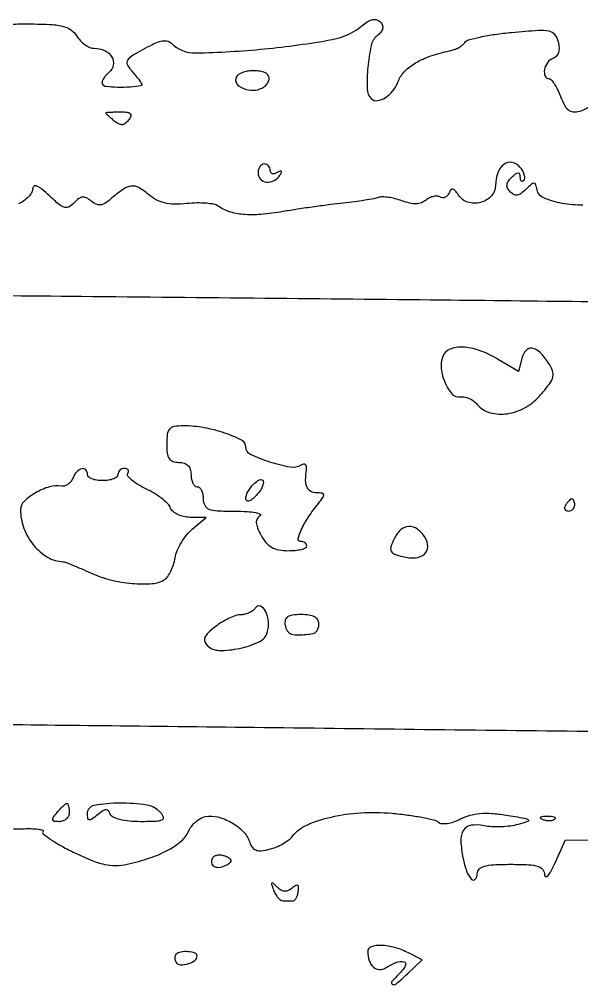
# Model space of a CAD drawing. Extents: x 0 to 5034, y 0 to 2560.
# Drawn here: x 2086.8 to 2179.1, y 1705.1 to 1863.8 of the extents above; entities that cross this region are included whole.
import ezdxf

# ---------------------------------------------------------------- set-up
doc = ezdxf.new("R2010")
doc.units = 0

msp = doc.modelspace()

# ---------------------------------------------------------------- linework, layer by layer
for points in [[(2084.737497, 1862.918611, -0.013773), (2087.691526, 1863, -0.008932), (2091.726863, 1862.927903, -0.048614), (2093.89118, 1862.638603, -0.09418), (2095.240817, 1862.039388, -0.102079), (2096.232073, 1861, 0.053126), (2096.831241, 1860.234953, 0.048597), (2097.595065, 1859.5875, 0.051835), (2098.400234, 1859.14509, 0.100045), (2099.118102, 1859, -0.110619), (2100.820641, 1858.618667, -0.147706), (2101.990221, 1857.563584, -0.184849), (2102.231767, 1856.220617, -0.17435), (2101.523342, 1855.019372, 0.038019), (2100.979103, 1854.492985, 0.052871), (2100.5852, 1853.941726, 0.065419), (2100.385437, 1853.447523, 0.204547), (2100.437905, 1853.100471, 0.235703), (2100.998356, 1852.753559, 0.015806), (2102.936667, 1852.637705, 0.022951), (2105.055854, 1852.675436, 0.033582), (2106.904988, 1852.918758, 0.499802), (2106.969567, 1853.05388, 0.026184), (2106.685722, 1853.534473, 0.0244), (2106.221069, 1854.165589, 0.013035), (2105.589845, 1854.900723, -0.051345), (2104.618163, 1856.225144, -0.283515), (2104.636919, 1857.071208, -0.119736), (2105.518617, 1857.905473, -0.00761), (2108.657364, 1859.637364, -0.039225), (2109.633879, 1860.062459, -0.067811), (2110.500953, 1860.235295, -0.086847), (2111.22235, 1860.154216, -0.12571), (2111.771389, 1859.828611, 0.205261), (2115.784639, 1858.223338, 0.017765), (2127.02911, 1858.897943, 0.020702), (2138.167925, 1860.431845, 0.132372), (2143.273629, 1862.844616, -0.040537), (2144.12432, 1863.456621, -0.092543), (2144.862012, 1863.732651, -0.125586), (2145.503174, 1863.683589, -0.115297), (2146.06601, 1863.33399, -0.102722), (2146.414224, 1862.803282, -0.151112), (2146.456266, 1862.251112, -0.11631), (2146.16955, 1861.665866, -0.047774), (2145.542382, 1861.035174, 0.168098), (2144.564936, 1859.422849, 0.030122), (2144.025619, 1855.894616, 0.029269), (2143.908533, 1852.34112, 0.192272), (2144.597766, 1850.735568, 0.23346), (2145.596097, 1850.397297, 0.112314), (2146.895065, 1850.879864, 0.0843), (2148.169323, 1852.061239, 0.07305), (2149.058671, 1853.654317, -0.107263), (2150.08281, 1855.227661, -0.062413), (2151.876653, 1856.60668, -0.051004), (2154.352155, 1857.738435, -0.032076), (2157.426505, 1858.565374, 0.038893), (2158.209192, 1858.787371, 0.036169), (2158.968136, 1859.132163, 0.038221), (2159.597388, 1859.540072, 0.091675), (2159.969305, 1859.950335, -0.189909), (2160.535096, 1860.373242, -0.013584), (2162.477462, 1860.847254, -0.017582), (2164.894044, 1861.279593, -0.0123), (2167.642275, 1861.603371, -0.005872), (2172.031396, 1861.959361, -0.06703), (2173.760851, 1861.847357, -0.181221), (2174.681351, 1861.273984, -0.100179), (2175.271852, 1860.068438, -0.050552), (2175.422134, 1859.105144, -0.088915), (2175.323057, 1858.307759, -0.110663), (2174.980831, 1857.712, -0.116155), (2174.422377, 1857.33184, 0.150065), (2173.53233, 1856.634895, 0.104966), (2173.033514, 1855.453132, 0.147295), (2173.138687, 1854.428079, 0.302792), (2173.780762, 1854, -0.221789), (2174.149229, 1853.828101, -0.031517), (2174.657655, 1853.137707, -0.030942), (2175.188222, 1852.188915, -0.021777), (2175.669539, 1851.064534, 0.032313), (2176.309135, 1849.653301, 0.104977), (2176.966858, 1848.871343, 0.145191), (2177.75318, 1848.562803, 0.085542), (2178.766879, 1848.649288, 0.12492), (2180.677047, 1849.703587, 0.119648)], [(2179.333411, 1833.246594, -0.051221), (2175.937668, 1833.527361, -0.051103), (2172.899205, 1834.424042, -0.25306), (2171.808293, 1835.756642, 0.030826), (2171.583185, 1836.631232, 0.314281), (2171.300428, 1836.845397, 0.195063), (2170.887569, 1836.696528, 0.013513), (2169.971549, 1835.828713, -0.038442), (2169.18473, 1835.15439, -0.12102), (2168.546524, 1834.891424, -0.160035), (2167.967742, 1834.989231, -0.083859), (2167.380968, 1835.437257, -0.076217), (2166.975525, 1836.030883, -0.141712), (2166.880246, 1836.601207, -0.124446), (2167.102747, 1837.185875, -0.052093), (2167.659418, 1837.826562, -0.019245), (2168.337787, 1838.413039, -0.161365), (2168.712547, 1838.551717, -0.347396), (2168.93009, 1838.391679, -0.067058), (2169, 1837.87276, 0.053403), (2169.044841, 1837.454116, 0.160692), (2169.188735, 1837.209691, 0.257961), (2169.398675, 1837.163812, 0.124547), (2169.642501, 1837.309167, 0.194549), (2169.794701, 1837.668053, 0.074987), (2169.721683, 1838.21428, 0.059509), (2169.450626, 1838.852788, 0.043123), (2169.009822, 1839.488165, 0.172418), (2167.729021, 1840.249995, 0.212223), (2166.385853, 1839.945222, 0.147493), (2165.357502, 1838.554054, 0.086132), (2165, 1836.494132, -0.188407), (2164.320147, 1834.75396, -0.14274), (2162.548396, 1833.686283, -0.139309), (2160.446809, 1833.72425, -0.178678), (2158.916743, 1834.883851, 0.028284), (2158.390488, 1835.612947, 0.16711), (2157.996783, 1835.85862, 0.282539), (2157.662444, 1835.746336, 0.074792), (2157.356549, 1835.243769, -0.082522), (2157.082592, 1834.808864, -0.106339), (2156.702566, 1834.530551, -0.11955), (2156.277031, 1834.452123, -0.125112), (2155.870785, 1834.579859, 0.126625), (2155.405459, 1834.724651, 0.067804), (2154.801892, 1834.672832, 0.060632), (2154.159524, 1834.44404, 0.057425), (2153.577832, 1834.064595, -0.086695), (2152.819371, 1833.630565, -0.079643), (2151.935658, 1833.462572, -0.064398), (2150.88686, 1833.567498, -0.03376), (2149.630321, 1833.950452, 0.028035), (2148.537568, 1834.297199, 0.028214), (2147.415184, 1834.518644, 0.029403), (2146.418996, 1834.598105, 0.092042), (2145.758684, 1834.489675, -0.040232), (2145.011453, 1834.286165, -0.006748), (2143.547863, 1834.031936, -0.007351), (2141.81514, 1833.781057, -0.006464), (2140, 1833.569256, 0.006053), (2137.891943, 1833.325034, 0.003057), (2135.240675, 1832.968819, 0.003035), (2132.506062, 1832.567431, 0.004511), (2130.11719, 1832.179879, -0.021366), (2126.453672, 1831.711621, -0.04258), (2123.532397, 1831.713687, -0.054977), (2121.226002, 1832.170801, -0.088387), (2119.454492, 1833.097163, 0.121946), (2118.799779, 1833.385966, 0.0238), (2117.510887, 1833.548125, 0.023991), (2115.953552, 1833.594222, 0.020197), (2114.306122, 1833.497293, -0.027837), (2112.236884, 1833.407227, -0.056146), (2110.619028, 1833.609425, -0.065555), (2109.2546, 1834.134608, -0.054077), (2107.972553, 1835.023805, 0.051039), (2106.419143, 1836.11521, 0.161616), (2105.187245, 1836.35214, 0.121726), (2103.842366, 1835.82631, 0.023583), (2101.768758, 1834.209883, -0.038011), (2100.836909, 1833.525736, -0.11642), (2100.099344, 1833.276787, -0.136552), (2099.399543, 1833.402469, -0.060975), (2098.605396, 1833.912529, 0.052587), (2097.829004, 1834.429725, 0.146684), (2097.192992, 1834.552888, 0.138722), (2096.57153, 1834.307765, 0.045099), (2095.836639, 1833.634698, -0.07839), (2095.005434, 1832.96912, -0.200106), (2094.254309, 1832.875701, -0.106757), (2093.339209, 1833.356736, -0.015315), (2091.75, 1834.771248, 0.016454), (2090.507962, 1835.871692, 0.073171), (2089.677151, 1836.376549, 0.246313), (2089.213858, 1836.337983, 0.255157), (2088.992198, 1835.937091, -0.129191), (2088.823609, 1835.309385, -0.056534), (2088.310445, 1834.608948, -0.050686), (2087.563511, 1833.948173, -0.047349), (2086.682291, 1833.433795, -0.074707)], [(2070.5, 1818.50438, -0.000279), (2097.009173, 1818.276642, -0.000191), (2127.121875, 1817.989613, -0.000192), (2156.146778, 1817.690689, -0.000389), (2179, 1817.428724, 0.000775), (2265.99751, 1816.498604, 0.001126), (2342.761785, 1815.969848, 0.000848)], [(2279.682264, 1703.789091, 0.001428), (2278.090031, 1708.767926, 0.001549), (2276.187427, 1714.597395, 0.00139), (2274.179226, 1720.629947, -0.001635), (2272.1531, 1726.726301, -0.001708), (2270.196541, 1732.747547, -0.001639), (2268.540837, 1737.961406, -0.007542), (2267.636974, 1741), (2266.090839, 1746.5), (2243.295419, 1746.390633, -0.002635), (2230.512386, 1746.39666, -0.000541), (2207.955529, 1746.550569, -0.00057), (2181.748342, 1746.787609, -0.000536), (2155, 1747.088673, 0.00012), (2128.58453, 1747.407934, 0.000138), (2103.379601, 1747.699516, 0.000124), (2082.014209, 1747.93546, 0.000805)], [(2085.529758, 1730.864967, 0.027821), (2087.213709, 1730.837242, -0.013763), (2088.751534, 1730.855143, -0.029266), (2089.937732, 1730.766728, -0.048516), (2090.650391, 1730.59996, -0.555874), (2090.703924, 1730.37059, 0.446375), (2090.724461, 1729.992549, 0.020058), (2091.900802, 1729.122652, 0.022471), (2093.563282, 1728.099487, 0.012715), (2095.660304, 1727.004191, 0.015612), (2098.599989, 1725.674849, 0.042937), (2100.767024, 1724.986313, 0.057403), (2102.624436, 1724.786538, 0.053624), (2104.523354, 1725.005267, 0.02592), (2108.21787, 1726.042299, 0.041985), (2111.209384, 1727.340378, 0.051484), (2113.390417, 1728.820367, 0.114669), (2114.586893, 1730.416071, -0.06149), (2115.075474, 1731.235109, -0.048799), (2115.784447, 1731.983722, -0.050265), (2116.594169, 1732.555241, -0.082172), (2117.381437, 1732.842795, -0.110499), (2119.408164, 1732.774104, -0.065742), (2121.656281, 1731.862385, -0.066371), (2123.56443, 1730.414441, -0.121034), (2124.577714, 1728.755144, 0.069968), (2125.015285, 1727.842414, 0.153494), (2125.611497, 1727.360834, 0.119171), (2126.48616, 1727.239712, 0.034182), (2127.844284, 1727.469989, 0.03847), (2128.946868, 1727.827067, 0.031307), (2130.063614, 1728.370232, 0.03234), (2131.032782, 1729.005124, 0.068205), (2131.670146, 1729.636656, -0.12749), (2133.985087, 1731.445904, -0.046131), (2137.980259, 1732.759156, -0.041676), (2142.862102, 1733.457487, -0.036867), (2148, 1733.380811, -0.010807), (2150.566185, 1733.09677, -0.01407), (2152.899851, 1732.72019, -0.011691), (2154.813159, 1732.309362, -0.113049), (2155.552684, 1731.942936, 0.148885), (2156.154238, 1731.695963, 0.058372), (2157.060419, 1731.716479, 0.048992), (2158.137296, 1731.976761, 0.035895), (2159.267035, 1732.463514, -0.052804), (2160.766229, 1733.050295, -0.046157), (2162.424863, 1733.344084, -0.038779), (2164.361985, 1733.354818, -0.021428), (2166.71435, 1733.083513, -0.002884), (2169.756425, 1732.581833, -0.122404), (2170.354501, 1732.319891, -0.597992), (2170.308125, 1732.038767, -0.014216), (2168.713209, 1731.54367, -0.036841), (2167.437636, 1731.286543, -0.022294), (2165.901166, 1731.162308, -0.022275), (2164.356156, 1731.175351, -0.036119), (2163.053663, 1731.339267, 0.083822), (2160.974178, 1731.401965, 0.220915), (2159.7509, 1730.6145, 0.15382), (2159.297064, 1728.899833, 0.037741), (2159.656349, 1725.968253, 0.038935), (2160.248526, 1723.87126, 0.098987), (2161.071998, 1722.529315, 0.452486), (2161.67606, 1722.545484, 0.175312), (2162, 1723.440983, -0.197878), (2162.310444, 1724.194701, -0.129), (2163.131966, 1724.679136, -0.057369), (2164.696014, 1724.93411, -0.011748), (2167.5, 1725, -0.010972), (2170.452865, 1724.935197, -0.065466), (2171.966691, 1724.668118, -0.153681), (2172.738277, 1724.128439, -0.157817), (2173.051405, 1723.25, 0.342164), (2173.251327, 1723.007136, 0.276457), (2173.582339, 1723.115625, 0.056323), (2174.133359, 1723.91741, 0.016887), (2174.786656, 1725.25), (2176.470503, 1729), (2183.985251, 1728.984687, -0.007547)]]:
    msp.add_lwpolyline(points, format="xyb")
for points in [[(2124.192368, 1855.223948, 0.106311), (2122.7861, 1854.671614, 0.272716), (2122.326243, 1853.725039, 0.238104), (2122.920106, 1852.751522, 0.091266), (2124.439086, 1852.15622, 0.110737), (2125.956278, 1852.200369, 0.118321), (2127.268273, 1852.892124, 0.180444), (2127.802047, 1853.88568, 0.256994), (2127.45, 1854.801051, 0.104366), (2126.924897, 1855.082865, 0.038891), (2126.101196, 1855.25571, 0.036446), (2125.145531, 1855.309509, 0.036467)], [(2101, 1848.372445, 0.20588), (2101.034313, 1848.292645, 0.003283), (2101.401651, 1847.949018, 0.00803), (2101.843248, 1847.554274, 0.005163), (2102.367321, 1847.110114, 0.049672), (2103.080105, 1846.629283, 0.137601), (2103.664931, 1846.498065, 0.147381), (2104.207237, 1846.693215, 0.06007), (2104.782284, 1847.237669, 0.068239), (2105.161382, 1847.847124, 0.321843), (2105.083207, 1848.227775, 0.165884), (2104.584465, 1848.44854, 0.02199), (2103.414963, 1848.5, 0.004951), (2102.488968, 1848.490831, 0.008242), (2101.709395, 1848.462531, 0.002707), (2101.048402, 1848.424028, 0.395706)], [(2126, 1838.5, 0.197948), (2126.405098, 1837.516848, 0.175086), (2127.41145, 1837.040057, 0.144169), (2128.6502, 1837.279024, 0.1359), (2129.595492, 1838.154508, 0.029004), (2129.843426, 1838.613152, 0.315645), (2129.809017, 1838.809017, 0.315645), (2129.613152, 1838.843426, 0.029004), (2129.154508, 1838.595492, -0.068937), (2128.712617, 1838.400314, -0.143226), (2128.339137, 1838.40265, -0.19028), (2128.093162, 1838.596262, -0.132745), (2128, 1838.940983, 0.093332), (2127.923877, 1839.345238, 0.09642), (2127.70625, 1839.688914, 0.099167), (2127.381556, 1839.918938, 0.105053), (2127, 1840, 0.148195), (2126.618646, 1839.884432, 0.098894), (2126.29375, 1839.559375, 0.082425), (2126.074694, 1839.073457, 0.064853)], [(2156.316725, 1808.382988, 0.122784), (2156.072544, 1806.392475, 0.071113), (2156.705785, 1804.052319, 0.079287), (2157.862945, 1802.224934, 0.25915), (2159.164466, 1801.763202, -0.090916), (2159.857258, 1801.75274, -0.055106), (2160.641287, 1801.504586, -0.052825), (2161.392229, 1801.07244, -0.062665), (2161.989043, 1800.513202, 0.154225), (2164.093556, 1799.158232, 0.105073), (2166.956598, 1798.995965, 0.092125), (2169.96538, 1800.048424, 0.087993), (2172.450807, 1802.123907, 0.016487), (2173.904794, 1803.972285, 0.099537), (2174.416752, 1805.073603, 0.151731), (2174.353107, 1806.059848, 0.055188), (2173.704119, 1807.319101, 0.046741), (2172.297696, 1809.059899, 0.157914), (2171.020095, 1809.732505, 0.260442), (2169.999854, 1809.373656, 0.117344), (2169.310512, 1808.079399), (2168.753162, 1805.948086), (2165.319421, 1807.974043, 0.046737), (2162.335647, 1809.377432, 0.075352), (2159.586389, 1809.922763, 0.10675), (2157.485748, 1809.568006, 0.209067)], [(2111, 1794, 0.030703), (2111.092253, 1792.499083, 0.116834), (2111.416667, 1791.625, 0.166173), (2112.024683, 1791.159458, 0.081208), (2113, 1791, -0.072254), (2113.873159, 1790.873159, -0.124864), (2114.5, 1790.5, -0.124864), (2114.873159, 1789.873159, -0.072254), (2115, 1789, 0.048028), (2115.073693, 1788.234582, 0.068025), (2115.29375, 1787.5875, 0.088204), (2115.618118, 1787.151477, 0.191087), (2116, 1787, -0.191087), (2116.381882, 1786.848523, -0.088204), (2116.70625, 1786.4125, -0.068025), (2116.926307, 1785.765418, -0.048028), (2117, 1785, 0.114722), (2117.244157, 1783.949879, 0.189051), (2117.908164, 1783.343318, 0.080406), (2119.279141, 1783.056753, 0.010668), (2122.25, 1782.984687, -0.013272), (2124.188439, 1782.927566, -0.031806), (2125.615481, 1782.756084, -0.076224), (2126.32348, 1782.509346, -0.575052), (2126.334617, 1782.227966, 0.122593), (2125.864026, 1781.733062, 0.143076), (2125.715348, 1781.103831, 0.085803), (2125.911096, 1780.242152, 0.024212), (2126.503597, 1778.993279, 0.054139), (2127.302609, 1777.824287, 0.087475), (2128.230673, 1777.060582, 0.083439), (2129.396672, 1776.638192, 0.045296), (2130.91898, 1776.5, 0.022969), (2132.099771, 1776.554273, 0.036747), (2133.09495, 1776.720313, 0.042212), (2133.808946, 1776.959426, 0.299303), (2134, 1777.25, 0.133454), (2133.922278, 1777.536008, 0.100501), (2133.703761, 1777.779687, 0.087485), (2133.37689, 1777.943648, 0.072729), (2132.991526, 1778, -0.478072), (2132.611074, 1778.471538, -0.055857), (2133.108303, 1779.949133, -0.03757), (2134.257382, 1781.997113, -0.022519), (2135.904988, 1784.25, 0.013541), (2136.675698, 1785.265091, 0.193413), (2136.781706, 1785.697883, 0.335764), (2136.536208, 1785.941244, 0.033301), (2135.654988, 1786, -0.119022), (2134.667462, 1786.238453, -0.171587), (2134.055714, 1786.885877, -0.106991), (2133.816544, 1788.041754, -0.031832), (2133.948399, 1789.850352, 0.074668), (2133.942466, 1790.319655, 0.182321), (2133.772694, 1790.614537, 0.213003), (2133.473414, 1790.696722, 0.1008), (2133.089955, 1790.555595, -0.184545), (2131.278263, 1790.209818, -0.034018), (2127.918967, 1791.047583, -0.031944), (2124.758182, 1792.296414, -0.29044), (2124, 1793.49154, 0.28051), (2123.29997, 1794.641138, 0.036909), (2120.556821, 1795.810914, 0.038503), (2117.133636, 1796.693513, 0.043362), (2113.75, 1796.994423, 0.03778), (2112.244062, 1796.883542, 0.171374), (2111.478702, 1796.476809, 0.15677), (2111.100158, 1795.65546, 0.030223)], [(2095.620372, 1788.45309, -0.071665), (2095.298758, 1787.877434, -0.07345), (2094.83002, 1787.421473, -0.080202), (2094.290784, 1787.151021, -0.117395), (2093.763384, 1787.113459, 0.112709), (2091.763447, 1786.989599, 0.058957), (2089.457512, 1786.003499, 0.060773), (2087.587339, 1784.601528, 0.204304), (2087, 1783.224115, 0.089852), (2087.554005, 1780.166135, 0.082349), (2089.15261, 1777.391983, 0.087969), (2091.445636, 1775.42819, 0.126813), (2094, 1774.692445, -0.086452), (2094.338322, 1774.623639, -0.003343), (2095.528125, 1774.148689, -0.00588), (2096.931163, 1773.55839, -0.004105), (2098.5, 1772.861142, 0.045709), (2101.76363, 1771.724732, 0.038968), (2105.359551, 1771.122913, 0.040331), (2108.613224, 1771.099125, 0.123889), (2110.688971, 1771.786612, 0.103886), (2111.180913, 1772.26687, 0.035819), (2111.676285, 1773.134508, 0.033762), (2112.100427, 1774.197425, 0.03321), (2112.38042, 1775.313595, -0.055949), (2112.740457, 1776.514985, -0.034137), (2113.413432, 1777.835914, -0.033898), (2114.270624, 1779.069675, -0.05027), (2115.191449, 1780.009026), (2117.5, 1781.933461), (2114.856989, 1781.966731, -0.052445), (2113.803313, 1782.090984, -0.055733), (2112.821111, 1782.431288, -0.062366), (2112.051456, 1782.924013, -0.12829), (2111.637804, 1783.501484, 0.106878), (2111.187429, 1784.189872, 0.029227), (2110.206286, 1785.050503, 0.028149), (2108.951053, 1785.919126, 0.026027), (2107.573644, 1786.666273, -0.023892), (2106.273889, 1787.364138, -0.039664), (2105.261883, 1788.086325, -0.048855), (2104.628317, 1788.734413, -0.317576), (2104.601845, 1789.164789, 0.104802), (2104.716119, 1789.483038, 0.17996), (2104.655317, 1789.754657, 0.164565), (2104.424493, 1789.936877, 0.085723), (2104.059017, 1790, 0.093332), (2103.654762, 1789.923877, 0.09642), (2103.311086, 1789.70625, 0.099167), (2103.081062, 1789.381556, 0.105053), (2103, 1789, -0.226478), (2102.817169, 1788.617064, -0.074992), (2102.265625, 1788.29375, -0.057076), (2101.457356, 1788.073116, -0.038131), (2100.5, 1788, -0.038131), (2099.542644, 1788.073116, -0.057076), (2098.734375, 1788.29375, -0.074992), (2098.182831, 1788.617064, -0.226478), (2098, 1789, 0.18492), (2097.712612, 1789.75049, 0.272802), (2097.057368, 1789.958027, 0.157574), (2096.230685, 1789.464191, 0.088562)], [(2125.580357, 1785.4375, -0.032616), (2124.966012, 1784.898473, -0.092214), (2124.459549, 1784.640524, -0.229744), (2124.143698, 1784.692951, -0.243302), (2124, 1784.970778, -0.129782), (2124.313605, 1786.158624, -0.062636), (2125.261816, 1787.428579, -0.090994), (2126.257942, 1788.144012, -0.439891), (2126.830357, 1787.910407, -0.158046), (2126.848894, 1787.458455, -0.048917), (2126.599442, 1786.815814, -0.043421), (2126.160837, 1786.10809, -0.035966)], [(2176.5, 1784, 0.082592), (2176.343488, 1783.6179, 0.161196), (2176.3746, 1783.29375, 0.182303), (2176.586039, 1783.078288, 0.108972), (2176.940983, 1783, 0.093332), (2177.345238, 1783.076123, 0.09642), (2177.688914, 1783.29375, 0.099167), (2177.918938, 1783.618444, 0.105053), (2178, 1784, 0.042167), (2177.967655, 1784.382849, 0.061769), (2177.870461, 1784.70625, 0.081139), (2177.727648, 1784.92554, 0.210953), (2177.559017, 1785, 0.151918), (2177.34829, 1784.934461, 0.038439), (2177.066025, 1784.70625, 0.035638), (2176.768994, 1784.382774, 0.029505)], [(2148.346965, 1778.455467, 0.030327), (2147.819215, 1777.135302, 0.195526), (2147.865988, 1776.433158, 0.191425), (2148.390758, 1775.954163, 0.02892), (2149.774508, 1775.520459, 0.07882), (2151.843901, 1775.336652, 0.163037), (2153.326602, 1775.949518, 0.220276), (2153.873408, 1777.167483, 0.138654), (2153.423685, 1778.690096, 0.093198), (2152.172884, 1780.036497, 0.172304), (2150.761482, 1780.465489, 0.175689), (2149.41553, 1779.905906, 0.097311)], [(2125.579366, 1767.128416, -0.090102), (2125.188629, 1766.694683, -0.052254), (2124.590101, 1766.32494, -0.049974), (2123.889537, 1766.069935, -0.059088), (2123.190983, 1765.977764, 0.077768), (2122.369726, 1765.838165, 0.027785), (2121.262351, 1765.396952, 0.026774), (2120.081349, 1764.769682, 0.028531), (2119, 1764.031756, 0.024616), (2117.825603, 1763.032307, 0.101529), (2117.290716, 1762.27367, 0.180997), (2117.255058, 1761.609483, 0.120374), (2117.6541, 1760.949892, 0.196366), (2119.615662, 1760.122113, 0.055636), (2122.978823, 1760.458291, 0.055718), (2126.162145, 1761.520657, 0.21054), (2127.519256, 1763.060669, 0.100751), (2127.706615, 1764.813145, 0.087894), (2127.214541, 1766.593522, 0.184089), (2126.383693, 1767.385897, 0.369233)], [(2130.433813, 1764.25, 0.113701), (2130.796295, 1763.321387, 0.171585), (2131.48999, 1762.813102, 0.087825), (2132.727329, 1762.667307, 0.016612), (2135, 1762.875, 0.138752), (2135.381843, 1763.036485, 0.086036), (2135.70625, 1763.403906, 0.0743), (2135.925289, 1763.917214, 0.063837), (2136, 1764.5, 0.149992), (2135.802186, 1765.144578, 0.125537), (2135.264747, 1765.621201, 0.083643), (2134.360963, 1765.909544, 0.035498), (2133.088484, 1766, 0.029186), (2131.671656, 1765.917227, 0.117059), (2130.861716, 1765.621789, 0.186667), (2130.477135, 1765.081817, 0.099205)], [(2095, 1733.5, -0.107348), (2094.875699, 1732.927707, -0.099536), (2094.523407, 1732.440625, -0.095788), (2093.996941, 1732.114059, -0.091307), (2093.377555, 1732, -0.035496), (2092.565314, 1732.057736, -0.304492), (2092.308142, 1732.28931, -0.217533), (2092.381629, 1732.689039, -0.020633), (2093, 1733.5, -0.013852), (2093.504355, 1734.074554, -0.019119), (2093.99011, 1734.559375, -0.016008), (2094.412416, 1734.925448, -0.172217), (2094.622445, 1735, -0.294983), (2094.768578, 1734.90557, -0.044235), (2094.889093, 1734.559375, -0.037907), (2094.972666, 1734.07485, -0.023761)], [(2110, 1733.5, -0.095237), (2110.4283, 1732.721237, -0.3811), (2110.22671, 1732.264051, -0.099065), (2109.275487, 1732.041526, -0.008079), (2106.705778, 1732, -0.022128), (2104.82094, 1732.083456, -0.039617), (2103.293519, 1732.342018, -0.049501), (2102.202466, 1732.735103, -0.203077), (2101.745955, 1733.25, 0.089044), (2101.451776, 1733.785586, 0.241964), (2101.067364, 1733.955457, 0.134492), (2100.525095, 1733.772085, 0.024158), (2099.662621, 1733.127555, -0.014577), (2098.712556, 1732.388792, -0.197775), (2098.294713, 1732.285979, -0.333149), (2098.057629, 1732.526414, -0.033815), (2098, 1733.377555, -0.363368), (2099.114748, 1734.708936, -0.041639), (2103.312611, 1735.102299, -0.041606), (2107.753316, 1734.777725, -0.182472)], [(2174.729167, 1732.395833, -0.126455), (2174.402231, 1732.202593, -0.060344), (2173.916927, 1732.123424, -0.05415), (2173.359369, 1732.160852, -0.051402), (2172.8125, 1732.316886, -0.054073), (2172.395823, 1732.538436, -0.470617), (2172.37858, 1732.720685, -0.168741), (2172.670344, 1732.862007, -0.018894), (2173.416667, 1732.921053, -0.028489), (2174.112848, 1732.910055, -0.077125), (2174.592839, 1732.799335, -0.208169), (2174.77538, 1732.614691, -0.296942)], [(2118.515713, 1726.025424, 0.191013), (2118.37394, 1725.228674, 0.23802), (2118.834197, 1724.646206, 0.152732), (2119.803525, 1724.517896, 0.095806), (2120.881592, 1724.92682, 0.03936), (2121.466726, 1725.355474, 0.268353), (2121.580022, 1725.680389, 0.227867), (2121.35823, 1725.9802, 0.029854), (2120.615871, 1726.317163, 0.058511), (2119.981629, 1726.478786, 0.067768), (2119.358823, 1726.477104, 0.078711), (2118.841624, 1726.319872, 0.142196)], [(2128.547743, 1720.75, 0.041581), (2128.868632, 1720.080379, 0.049497), (2129.280593, 1719.514062, 0.056865), (2129.716991, 1719.124017, 0.155169), (2130.106989, 1719, -0.002549), (2130.499081, 1718.998001, -0.0018), (2130.93958, 1718.991924, -0.001816), (2131.36066, 1718.983068, -0.00383), (2131.687328, 1718.972506, 0.201012), (2131.967548, 1719.076946, 0.070973), (2132.241014, 1719.418183, 0.056525), (2132.467585, 1719.924243, 0.040596), (2132.607035, 1720.528314, 0.033203), (2132.664419, 1721.249993, 0.277995), (2132.505998, 1721.520789, 0.272199), (2132.189066, 1721.510532, 0.032224), (2131.595913, 1721.079601, -0.070516), (2130.960762, 1720.688503, -0.122939), (2130.354334, 1720.586605, -0.116705), (2129.749209, 1720.780801, -0.059758), (2129.116961, 1721.273794, 0.011016), (2128.461805, 1721.896003, 0.388278), (2128.26783, 1721.895393, 0.297244), (2128.212692, 1721.67862, 0.008747)], [(2112.527186, 1710.193853, 0.126718), (2112.384342, 1709.951895, 0.07666), (2112.341558, 1709.61998, 0.068433), (2112.401535, 1709.251796, 0.063947), (2112.559212, 1708.904194, 0.251502), (2113.262296, 1708.49748, 0.081215), (2114.495327, 1708.659209, 0.080596), (2115.619821, 1709.207039, 0.24382), (2116, 1709.940322, 0.321455), (2115.652963, 1710.424334, 0.063543), (2114.544228, 1710.648844, 0.058963), (2113.30547, 1710.593169, 0.156944)], [(2144.015313, 1710.687851, 0.076162), (2144.26693, 1709.176036, 0.133808), (2144.95988, 1708.125233, 0.175653), (2145.94354, 1707.739158, 0.148618), (2147.026393, 1708.037474, -0.043305), (2148.731455, 1708.919396, -0.157694), (2149.931329, 1709.013146, -0.451831), (2150.230344, 1708.448762, -0.106362), (2149.571429, 1707.428571, 0.01306), (2147.965891, 1705.736895, 0.497053), (2148.051282, 1705.291484, 0.299753), (2148.679741, 1705.369593, 0.012019), (2150.478994, 1706.980265), (2152.957987, 1709.309159), (2150.728994, 1710.44179, 0.048211), (2148.456032, 1711.333307, 0.060274), (2146.219465, 1711.687448, 0.085265), (2144.58025, 1711.467331, 0.331413)]]:
    msp.add_lwpolyline(points, format="xyb", close=True)

doc.saveas('drawing.dxf')
